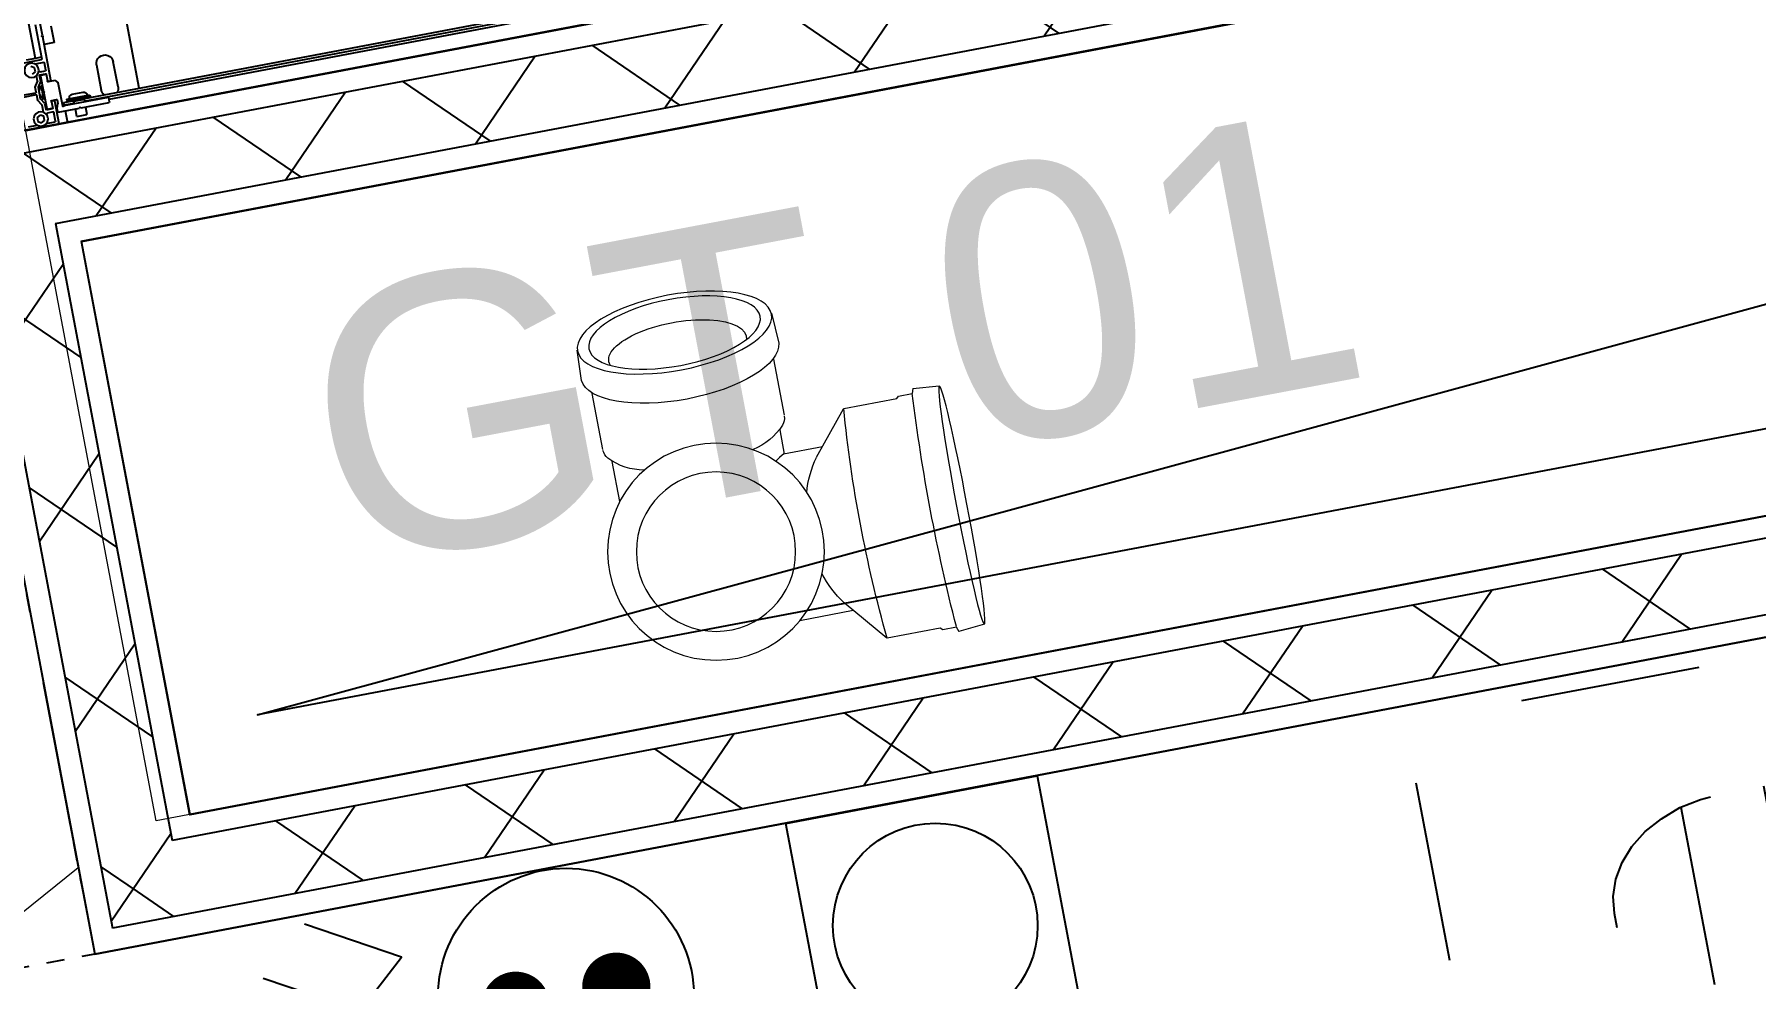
# Model space of a CAD drawing. Header units: centimetres. Extents: x 209280 to 319866, y -365283 to -277503.
# Drawn here: x 221250 to 222260, y -328285 to -327732 of the extents above; entities that cross this region are included whole.
import ezdxf

# ---------------------------------------------------------------- set-up
doc = ezdxf.new("R2010")
doc.units = ezdxf.units.CM
doc.linetypes.add('Style de ligne -1', pattern=[0.41664, 0.20828, -0.20836])
doc.layers.get('0').update_dxf_attribs({"color": 252})
for name, color, linetype in [('3-BAT C-Niveau 1', 252, 'Continuous'), ('prlm-EAU-CHU', 42, 'Continuous'), ('prlm-GT', 242, 'Continuous'), ('prlm-MOD', 64, 'Continuous'), ('prlm-VMC', 93, 'Continuous')]:
    doc.layers.add(name, color=color, linetype=linetype)
doc.layers.add('prlm-ELEC-CFO', color=1, linetype='Continuous', lineweight=25)
doc.styles.add('Geneva', font='arial.ttf')

# ---------------------------------------------------------------- blocks, each defined once
blk = doc.blocks.new('MTI900_Alu_390')
at = {"layer": 'prlm-MOD', "color": 1, "linetype": 'Continuous'}
for p, q in [((-4.472, 0), (-4.278, 0)), ((-4.278, 0), (-4.225, 0)), ((-4.225, 0), (4.225, 0)), ((-4.225, -0.07), (-4.225, 0)), ((-4.454, -0.018), (-4.403, -0.018)), ((-4.395, -0.038), (-4.375, -0.027)), ((-4.395, -0.062), (-4.395, -0.038)), ((-4.375, -0.073), (-4.395, -0.062)), ((-4.375, -0.027), (-4.355, -0.038)), ((-4.355, -0.062), (-4.375, -0.073)), ((-4.355, -0.038), (-4.355, -0.062)), ((-4.353, -0.086), (-4.353, -0.129)), ((-4.347, -0.018), (-4.296, -0.018)), ((-4.335, -0.098), (-4.335, -0.134)), ((-4.298, -0.095), (-4.332, -0.095)), ((-4.296, -0.077), (-4.331, -0.077)), ((-4.327, -0.1), (-4.298, -0.1)), ((-4.295, -0.137), (-4.295, -0.098)), ((-4.293, -0.021), (-4.293, -0.074)), ((-4.275, -0.003), (-4.275, -0.137)), ((-4.27, -0.073), (-4.27, -0.09)), ((-4.27, -0.09), (-4.26, -0.12)), ((-4.267, -0.07), (-4.14, -0.07)), ((-4.235, -0.1), (-4.235, -0.24)), ((-3.963, -0.1), (-4.229, -0.1)), ((-4.225, -0.105), (-4.225, -0.1)), ((-4.165, -0.025), (-4.105, -0.025)), ((-4.165, -0.025), (-4.165, -0.07)), ((-4.165, -0.1), (-4.165, -0.115)), ((-4.135, -0.075), (-4.14, -0.07)), ((-4.13, -0.07), (-4.135, -0.075)), ((-4.13, -0.07), (-3.963, -0.07)), ((-4.105, -0.07), (-4.105, -0.025)), ((-4.105, -0.115), (-4.105, -0.1)), ((-3.96, -0.073), (-3.96, -0.097)), ((-3.96, -0.09), (3.96, -0.09)), ((-4.376, -0.194), (-4.454, -0.194)), ((-4.373, -0.16), (-4.373, -0.191)), ((-4.354, -0.13), (-4.372, -0.159)), ((-4.338, -0.16), (-4.355, -0.19)), ((-4.355, -0.166), (-4.355, -0.234)), ((-4.336, -0.136), (-4.354, -0.164)), ((-4.33, -0.168), (-4.342, -0.168)), ((-4.338, -0.24), (-4.338, -0.16)), ((-4.33, -0.16), (-4.338, -0.16)), ((-4.33, -0.195), (-4.33, -0.103)), ((-4.325, -0.2), (-4.33, -0.195)), ((-4.33, -0.205), (-4.325, -0.2)), ((-4.295, -0.137), (-4.295, -0.142)), ((-4.278, -0.14), (-4.292, -0.14)), ((-4.292, -0.145), (-4.263, -0.145)), ((-4.26, -0.142), (-4.26, -0.12)), ((-4.225, -0.105), (-4.165, -0.105)), ((-4.225, -0.105), (-4.225, -0.12)), ((-4.225, -0.12), (-4.17, -0.12)), ((-4.203, -0.12), (-4.203, -0.125)), ((-4.203, -0.125), (-4.067, -0.125)), ((-4.203, -0.125), (-4.203, -0.135)), ((-4.203, -0.135), (-4.067, -0.135)), ((-4.165, -0.115), (-4.175, -0.125)), ((-4.167, -0.158), (-4.102, -0.158)), ((-4.105, -0.115), (-4.165, -0.115)), ((-4.105, -0.105), (4.105, -0.105)), ((-4.095, -0.125), (-4.105, -0.115)), ((-4.1, -0.12), (4.1, -0.12)), ((-4.067, -0.125), (-4.067, -0.12)), ((-4.067, -0.135), (-4.067, -0.125)), ((-3.995, -0.3), (-3.995, -0.15)), ((-3.895, -0.15), (-3.895, -0.3)), ((-3.775, -0.12), (-3.775, -0.8)), ((-4.454, -0.206), (-4.376, -0.206)), ((-4.373, -0.209), (-4.373, -0.24)), ((-4.373, -0.24), (-4.354, -0.27)), ((-4.355, -0.21), (-4.338, -0.24)), ((-4.354, -0.236), (-4.335, -0.265)), ((-4.353, -0.271), (-4.353, -0.304)), ((-4.33, -0.232), (-4.342, -0.232)), ((-4.338, -0.24), (-4.33, -0.24)), ((-4.335, -0.265), (-4.335, -0.302)), ((-4.33, -0.297), (-4.33, -0.205)), ((-4.298, -0.3), (-4.327, -0.3)), ((-4.295, -0.258), (-4.295, -0.263)), ((-4.295, -0.302), (-4.295, -0.263)), ((-4.25, -0.255), (-4.292, -0.255)), ((-4.292, -0.26), (-4.278, -0.26)), ((-4.275, -0.263), (-4.275, -0.52)), ((-4.25, -0.255), (-4.235, -0.24)), ((-4.308, -0.39), (-4.472, -0.39)), ((-4.375, -0.317), (-4.355, -0.328)), ((-4.355, -0.352), (-4.375, -0.363)), ((-4.355, -0.328), (-4.355, -0.352)), ((-4.296, -0.372), (-4.347, -0.372)), ((-4.332, -0.305), (-4.298, -0.305)), ((-4.328, -0.323), (-4.296, -0.323)), ((-4.305, -0.6), (-4.305, -0.393)), ((-4.293, -0.326), (-4.293, -0.369)), ((-4.34, -0.405), (-4.395, -0.405)), ((-4.305, -0.405), (-4.34, -0.405)), ((-4.34, -0.405), (-4.34, -3.475)), ((-4.215, -0.475), (-4.275, -0.475)), ((-4.215, -0.575), (-4.215, -0.475)), ((-4.275, -0.52), (-4.278, -0.523)), ((-4.278, -0.527), (-4.275, -0.53)), ((-4.275, -0.53), (-4.275, -0.52)), ((-4.275, -0.53), (-4.275, -0.6))]:
    blk.add_line(p, q, dxfattribs=at)
for centre in [(-4.375, -0.05), (-4.375, -0.34)]:
    blk.add_circle(centre, 0.0425, dxfattribs=at)
for centre, radius, start, end in [((-4.278, -0.003), 0.003, 0, 90), ((-4.403, -0.021), 0.003, 84.5182, 90), ((-4.347, -0.021), 0.003, 90, 95.4817), ((-4.331, -0.067), 0.01, 213.6525, 270), ((-4.332, -0.098), 0.003, 90, 180), ((-4.327, -0.103), 0.003, 90, 180), ((-4.298, -0.098), 0.003, 0, 90), ((-4.298, -0.103), 0.003, 0, 90), ((-4.296, -0.021), 0.003, 0, 90), ((-4.296, -0.074), 0.003, 270, 0), ((-4.267, -0.073), 0.003, 90, 180), ((-4.267, -0.09), 0.003, 180, 198.4349), ((-4.232, -0.1), 0.003, 0, 180), ((-3.963, -0.073), 0.003, 0, 90), ((-3.963, -0.097), 0.003, 270, 0), ((-4.376, -0.191), 0.003, 270, 0), ((-4.37, -0.16), 0.003, 146.3099, 180), ((-4.352, -0.166), 0.003, 146.3099, 180), ((-4.356, -0.129), 0.003, 326.3099, 0), ((-4.338, -0.134), 0.003, 326.3099, 0), ((-4.292, -0.137), 0.003, 180, 270), ((-4.292, -0.142), 0.003, 180, 270), ((-4.278, -0.137), 0.003, 270, 0), ((-4.263, -0.142), 0.003, 270, 0), ((-4.263, -0.12), 0.003, 0, 18.4349), ((-4.167, -0.138), 0.02, 171.3731, 270), ((-4.167, -0.133), 0.02, 185.7392, 187.1808), ((-4.102, -0.138), 0.02, 270, 8.6269), ((-4.102, -0.133), 0.02, 352.8192, 354.2608), ((-3.945, -0.15), 0.05, 143.1301, 180), ((-3.945, -0.15), 0.05, 0, 36.8699), ((-4.376, -0.209), 0.003, 0, 90), ((-4.352, -0.234), 0.003, 180, 213.6901), ((-4.356, -0.271), 0.003, 0, 33.6901), ((-4.332, -0.302), 0.003, 180, 270), ((-4.327, -0.297), 0.003, 180, 270), ((-4.298, -0.297), 0.003, 270, 0), ((-4.298, -0.302), 0.003, 270, 0), ((-4.292, -0.258), 0.003, 90, 180), ((-4.292, -0.263), 0.003, 90, 180), ((-4.278, -0.263), 0.003, 0, 90), ((-3.945, -0.3), 0.05, 180, 0), ((-4.347, -0.369), 0.003, 264.5182, 270), ((-4.328, -0.333), 0.01, 90, 133.851), ((-4.308, -0.393), 0.003, 0, 90), ((-4.296, -0.326), 0.003, 0, 90), ((-4.296, -0.369), 0.003, 270, 0), ((-4.276, -0.525), 0.003, 135, 225)]:
    blk.add_arc(centre, radius, start, end, dxfattribs=at)
blk = doc.blocks.new('xi.aam22')
at = {"layer": 'prlm-EAU-CHU', "color": 0, "lineweight": 13}
for p, q in [((-5.8, 13.12), (-5.89, 11.33)), ((5.89, 11.33), (5.8, 13.12)), ((-5.41, 10.46), (-5.41, 7.11)), ((5.41, 7.11), (5.41, 10.46)), ((-13.12, 7.25), (-14.67, 7.11)), ((-13.12, 7.25), (-13.03, 6.97)), ((-12.22, 6.97), (-13.03, 6.97)), ((-12.09, 6.85), (-12.22, 6.97)), ((-8.92, 6.85), (-12.09, 6.85)), ((-6.83, 4.34), (-8.91, 6.84)), ((-5, 6.32), (-5, 4.87)), ((5, 3.93), (5, 6.32)), ((-7.27, 4.87), (-4.96, 4.87)), ((-8.91, -6.84), (-6.83, -4.34)), ((-4.09, -4.87), (-7.27, -4.87)), ((-13.03, -6.94), (-13.12, -7.25)), ((-13.03, -6.97), (-12.22, -6.97)), ((-12.22, -6.97), (-12.09, -6.85)), ((-12.09, -6.85), (-8.92, -6.85)), ((-14.67, -7.11), (-13.12, -7.25))]:
    blk.add_line(p, q, dxfattribs=at)
at = {"layer": 'prlm-EAU-CHU', "color": 0, "lineweight": 13, "flags": 128}
blk.add_lwpolyline([(-4.96, 4.87), (-4.86, 4.84), (-4.68, 4.73), (-4.43, 4.56)], dxfattribs=at)
at = {"layer": 'prlm-EAU-CHU', "color": 0, "lineweight": 13}
for radius in [6.36, 4.67]:
    blk.add_circle((0, 0), radius, dxfattribs=at)
for centre, radius, start, end in [((-119.65, -0.01), 106.84, 356.281, 3.7477), ((-87.18, 0), 78.56, 354.9975, 5.0025), ((-4.48, 7.14), 0.936, 184.6605, 218.1259), ((-2.54, 9.09), 3.68, 223.507, 258.776), ((2.54, 9.09), 3.68, 281.224, 316.493), ((4.48, 7.14), 0.936, 321.8741, 355.3395), ((-11.68, 0.73), 6.05, 16.1332, 36.5542), ((-11.68, -0.73), 6.05, 323.4458, 343.8668)]:
    blk.add_arc(centre, radius, start, end, dxfattribs=at)
for centre, major_axis, ratio in [((0, 13.07), (5.79, 0), 0.383426), ((0, 13.07), (5.11, 0), 0.383329), ((-14.67, 0), (0, -7.1), 0.043635)]:
    blk.add_ellipse(centre, major_axis=major_axis, ratio=ratio, dxfattribs=at)
for centre, major_axis, ratio, start_param, end_param in [((0, 12.09), (-4.1, -0.03), 0.383971, 2.986035, 6.398097), ((0, 11.41), (-5.89, 0), 0.391508, 0.036281, 3.105311)]:
    blk.add_ellipse(centre, major_axis=major_axis, ratio=ratio, start_param=start_param, end_param=end_param, dxfattribs=at)
blk = doc.blocks.new('xi.bp-vmc-cui')
at = {"layer": 'prlm-VMC', "color": 0, "linetype": 'ByBlock', "lineweight": -2, "flags": 128}
blk.add_lwpolyline([(-7.5, 7.5), (7.5, 7.5), (7.5, -7.5), (-7.5, -7.5)], close=True, dxfattribs=at)
at = {"layer": 'prlm-VMC', "color": 0, "linetype": 'ByBlock', "lineweight": -2}
blk.add_circle((0, 0), 6, dxfattribs=at)
blk = doc.blocks.new('xi.PCHD')
at = {"color": 0, "lineweight": 5}
blk.add_wipeout([(-7.5, -7.5), (7.5, -7.5), (7.5, 7.5), (-7.5, 7.5)], dxfattribs=at).dxf.layer = 'prlm-ELEC-CFO'
at = {"layer": 'prlm-ELEC-CFO', "color": 0, "linetype": 'ByBlock', "lineweight": 5, "const_width": 2}
for points in [[(-4, 0, 1), (-2, 0, 1)], [(2, 0, 1), (4, 0, 1)]]:
    blk.add_lwpolyline(points, format="xyb", close=True, dxfattribs=at)
at = {"layer": 'prlm-ELEC-CFO', "color": 0, "linetype": 'ByBlock', "lineweight": -2}
blk.add_circle((0, 0), 7.5, dxfattribs=at)
blk = doc.blocks.new('xi.DA')
at = {"layer": 'prlm-ELEC-CFO', "color": 0}
for points in [[(0.61, -1.67), (7.04, 4.05), (1.81, 7.01)], [(4.05, 1.39), (-1.17, 4.34)]]:
    blk.add_lwpolyline(points, dxfattribs=at)
blk.add_circle((-2, -4), 3.5, dxfattribs=at)
blk = doc.blocks.new('Groupe-48-1')
at = {"linetype": 'Style de ligne -1', "ltscale": 50.8}
for p, q in [((13354.94, -46282.98), (13360.41, -46311.8)), ((13349.97, -46283.59), (13355.56, -46313.06)), ((13345.06, -46284.52), (13350.66, -46313.99)), ((13340.15, -46285.45), (13345.75, -46314.92)), ((13335.25, -46286.38), (13340.84, -46315.85)), ((13330.34, -46287.31), (13335.93, -46316.78)), ((13325.49, -46288.57), (13330.96, -46317.39)), ((13360.41, -46311.8), (13360.47, -46312.12)), ((13330.96, -46317.39), (13331.02, -46317.71))]:
    blk.add_line(p, q, dxfattribs=at)
at = {"linetype": 'Style de ligne -1', "ltscale": 50.8, "flags": 128}
blk.add_lwpolyline([(13364.31, -46305.58), (13364.39, -46306.58), (13364.24, -46307.58), (13363.86, -46308.57), (13363.28, -46309.51), (13362.5, -46310.38), (13361.55, -46311.13), (13360.48, -46311.78), (13359.28, -46312.26), (13358.02, -46312.59), (13333.48, -46317.25), (13332.18, -46317.4), (13330.89, -46317.39), (13329.65, -46317.19), (13328.5, -46316.83), (13327.45, -46316.32), (13326.56, -46315.65), (13325.86, -46314.87), (13325.34, -46313.99), (13325.05, -46313.04), (13321.59, -46294.79), (13321.51, -46293.79), (13321.67, -46292.79), (13322.04, -46291.8), (13322.62, -46290.86), (13323.4, -46289.99), (13324.35, -46289.24), (13325.43, -46288.59), (13326.63, -46288.11), (13327.88, -46287.78), (13352.42, -46283.12), (13353.72, -46282.97), (13355.01, -46282.98), (13356.25, -46283.18), (13357.41, -46283.54), (13358.45, -46284.05), (13359.34, -46284.72), (13360.05, -46285.5), (13360.56, -46286.38), (13360.85, -46287.33), (13364.31, -46305.58)], close=True, dxfattribs=at)
blk = doc.blocks.new('Groupe-49-1')
at = {"linetype": 'Style de ligne -1', "ltscale": 50.8, "flags": 128}
blk.add_lwpolyline([(13331.62, -46401.53), (13309.3, -46283.62), (13368.25, -46272.46), (13390.58, -46390.36)], close=True, dxfattribs=at)
blk.add_blockref('Groupe-48-1', (0, 0))

msp = doc.modelspace()

# ---------------------------------------------------------------- hatches: boundary and pattern name
at = {"linetype": 'Continuous'}
h = msp.add_hatch(dxfattribs=at)
h.set_pattern_fill('02_ISOLANT', color=256, scale=10, angle=10.723595, style=0, pattern_type=2)
h.set_pattern_definition([(55.723595, (88960.93, 134700.79), (-66.106423, 45.054865), []), (145.723595, (88960.93, 134700.79), (45.054865, 66.106423), [])])
h.paths.add_polyline_path([(221211.087, -327807.689), (221262.506, -327842.733), (222190.971, -327666.902), (222139.552, -327631.857)])
h = msp.add_hatch(dxfattribs=at)
h.set_pattern_fill('02_ISOLANT', color=256, scale=10, angle=-79.276405, style=0, pattern_type=2)
h.set_pattern_definition([(325.723595, (88960.93, 134700.79), (45.054865, 66.106423), []), (55.723595, (88960.93, 134700.79), (66.106423, -45.054865), [])])
h.paths.add_polyline_path([(221262.506, -327842.733), (221211.087, -327807.689), (221295.936, -328255.725), (221330.98, -328204.307)])
h = msp.add_hatch(dxfattribs=at)
h.set_pattern_fill('02_ISOLANT', color=256, scale=10, angle=-169.276405, style=0, pattern_type=2)
h.set_pattern_definition([(235.723595, (88960.93, 134700.79), (66.106423, -45.054865), []), (325.723595, (88960.93, 134700.79), (-45.054865, -66.106423), [])])
h.paths.add_polyline_path([(222722.547, -327985.556), (222714.36, -327942.324), (221330.98, -328204.307), (221295.936, -328255.725)])
at = {"layer": '3-BAT C-Niveau 1', "linetype": 'Continuous', "lineweight": 18}
h = msp.add_hatch(dxfattribs=at)
h.set_pattern_fill('BA 13', color=256, scale=10, style=0, pattern_type=2)
h.set_pattern_definition([(218.65981, (88960.93, 134700.8), (-199.24783, 287.75041), [])])
h.paths.add_polyline_path([(222031.435, -324428.275), (222292.443, -325799.412), (222241.191, -325809.114), (222250.48, -325858.234), (222301.941, -325848.498), (222547.369, -327144.463), (221172.138, -327404.902), (220926.841, -326108.912), (221317.097, -326035.023), (221307.788, -325985.864), (220868.735, -326069.027), (221285.582, -328270.918), (220183.469, -328479.535), (220174.493, -328432.177), (220174.464, -328432.23), (219925.543, -327120.602), (219267.611, -327245.2), (219070.008, -326201.717), (219727.998, -326077.121), (219505.36, -324905.982)])

# ---------------------------------------------------------------- linework, layer by layer
at = {"linetype": 'Continuous'}
for p, q in [((221195.895, -327797.335), (222124.36, -327621.503)), ((221211.087, -327807.689), (222139.552, -327631.857)), ((221211.087, -327807.689), (222139.552, -327631.857)), ((221262.506, -327842.733), (222190.971, -327666.902)), ((221262.506, -327842.733), (222190.971, -327666.902)), ((221211.087, -327807.689), (221295.936, -328255.725)), ((221211.087, -327807.689), (221295.936, -328255.725)), ((221262.506, -327842.733), (221330.98, -328204.307)), ((221262.506, -327842.733), (221330.98, -328204.307)), ((221277.698, -327853.087), (221341.334, -328189.115)), ((221341.334, -328189.115), (222711.941, -327929.551)), ((222714.36, -327942.324), (221330.98, -328204.307)), ((222714.36, -327942.324), (221330.98, -328204.307)), ((222722.547, -327985.556), (221295.936, -328255.725)), ((222722.547, -327985.556), (221295.936, -328255.725)), ((221285.582, -328270.917), (222724.966, -327998.329)), ((222724.966, -327998.329), (221285.582, -328270.917)), ((221324.232, -328098.809), (221341.334, -328189.115)), ((221255.455, -328111.834), (221285.582, -328270.917))]:
    msp.add_line(p, q, dxfattribs=at)
at = {"linetype": 'Continuous', "lineweight": 25}
for p, q in [((221195.895, -327797.335), (222124.36, -327621.503)), ((221277.698, -327853.087), (222206.163, -327677.256)), ((221195.895, -327797.335), (221285.582, -328270.917)), ((221277.698, -327853.087), (221341.334, -328189.115)), ((222711.941, -327929.551), (221341.334, -328189.115)), ((222724.966, -327998.329), (221285.582, -328270.917))]:
    msp.add_line(p, q, dxfattribs=at)
at = {"linetype": 'Continuous', "lineweight": 18, "flags": 128}
msp.add_lwpolyline([(222697.677, -327932.253), (221321.689, -328192.835), (221172.46, -327404.841), (222548.448, -327144.258)], close=True, dxfattribs=at)
at = {"linetype": 'Continuous', "flags": 128}
msp.add_lwpolyline([(222501.524, -327275.274), (222619.122, -327896.241), (221381.157, -328130.684), (222503.215, -327825.4)], close=True, dxfattribs=at)
at = {"layer": '3-BAT C-Niveau 1', "linetype": 'Style de ligne -1', "ltscale": 50.8, "flags": 128}
msp.add_lwpolyline([(222031.435, -324428.275), (222292.443, -325799.412), (222241.191, -325809.114), (222250.48, -325858.234), (222301.941, -325848.498), (222547.369, -327144.463), (221172.138, -327404.902), (220926.841, -326108.912), (221317.097, -326035.023), (221307.788, -325985.864), (220868.735, -326069.027), (221285.582, -328270.918), (220183.469, -328479.535), (220174.493, -328432.177), (220174.464, -328432.23), (219925.543, -327120.602), (219267.611, -327245.2), (219070.008, -326201.717), (219727.998, -326077.121), (219505.36, -324905.982)], close=True, dxfattribs=at)
at = {"layer": 'prlm-GT', "ltscale": 50}
msp.add_lwpolyline([(222133.714, -327294.413), (222560.512, -327213.587), (222696.71, -327932.773), (221341.447, -328189.431), (221277.81, -327853.403), (222206.276, -327677.572)], close=True, dxfattribs=at)

# ---------------------------------------------------------------- block references
at = {"xscale": 10, "yscale": 10, "zscale": 10}
msp.add_blockref('Groupe-49-1', (88960.928, 134700.79), dxfattribs=at)
at = {"layer": 'prlm-EAU-CHU', "xscale": -10, "yscale": 10, "zscale": 10, "rotation": 10.72360807890074}
msp.add_blockref('xi.aam22', (221649.951, -328035.138), dxfattribs=at)
at = {"layer": 'prlm-ELEC-CFO', "xscale": 10, "yscale": 10, "zscale": 10, "rotation": 10.72360141139323}
msp.add_blockref('xi.bp-vmc-cui', (221778.555, -328254.229), dxfattribs=at)
at = {"layer": 'prlm-MOD', "xscale": -99.99999999999972, "yscale": 99.99999999999974, "zscale": 99.99999999999964, "rotation": 190.7237167511636}
msp.add_blockref('MTI900_Alu_390', (221684.788, -327705.087), dxfattribs=at)

# ---------------------------------------------------------------- texts
at = {"layer": '3-BAT C-Niveau 1', "insert": (221398.631, -327889.466), "char_height": 159.8524, "attachment_point": 1, "rotation": 10.723595, "line_spacing_factor": 0.25, "style": 'Geneva'}
msp.add_mtext('GT 01', dxfattribs=at)

# ---------------------------------------------------------------- next in the draw order: block references
at = {"layer": 'prlm-ELEC-CFO', "xscale": 10, "yscale": 10, "zscale": 10, "rotation": 10.72360141139323}
msp.add_blockref('xi.PCHD', (221562.01, -328295.661), dxfattribs=at)

# ---------------------------------------------------------------- next in the draw order: block references
msp.add_blockref('xi.DA', (221403.886, -328325.639), dxfattribs=at)

doc.saveas('drawing.dxf')
